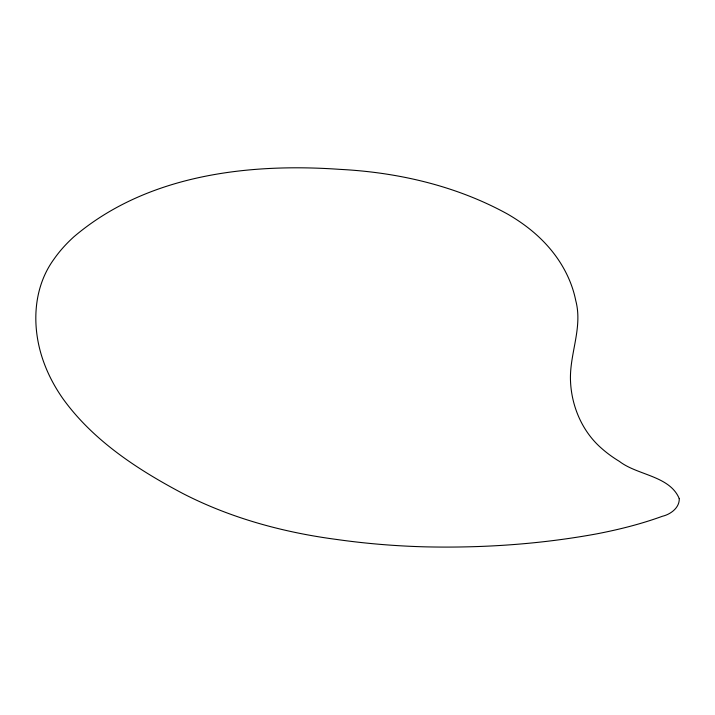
<?xml version="1.0" encoding="UTF-8"?>
<svg xmlns="http://www.w3.org/2000/svg" width="715" height="715" viewBox="0 0 715 715"><rect width="100%" height="100%" fill="white"/><g stroke="black" fill="none" stroke-linecap="round" stroke-linejoin="round"><path stroke-width="1.07" d="M679.25 498.632C679.625 507.829 670.456 514.416 662.367 516.275C641.123 524.015 619.136 529.538 596.953 533.819C540.29 544.231 482.491 548.155 424.933 546.841A462.596 267.079 0 0 1 336.506 539.441C283.247 532.398 230.65 518.116 182.754 493.457C137.673 469.603 93.156 440.655 62.938 398.693A367.304 212.06 0 0 1 44.607 364.471C31.487 330.464 31.853 289.396 53.991 259.125A235.28 135.841 0 0 1 73.86 236.817C146.566 174.889 247.837 162.895 339.893 169.366C397.915 172.333 456.304 185.82 507.453 214A216.949 125.25 0 0 1 530.834 229.971C544.142 240.758 555.68 253.852 563.974 268.876A289.048 166.881 0 0 1 575.727 300.497C583.074 327.89 569.104 354.39 570.534 381.721C571.732 406.933 582.555 432.021 601.878 448.609A153.484 88.615 0 0 0 619.404 461.39C637.414 475.35 669.732 475.716 679.25 498.632"/></g></svg>
